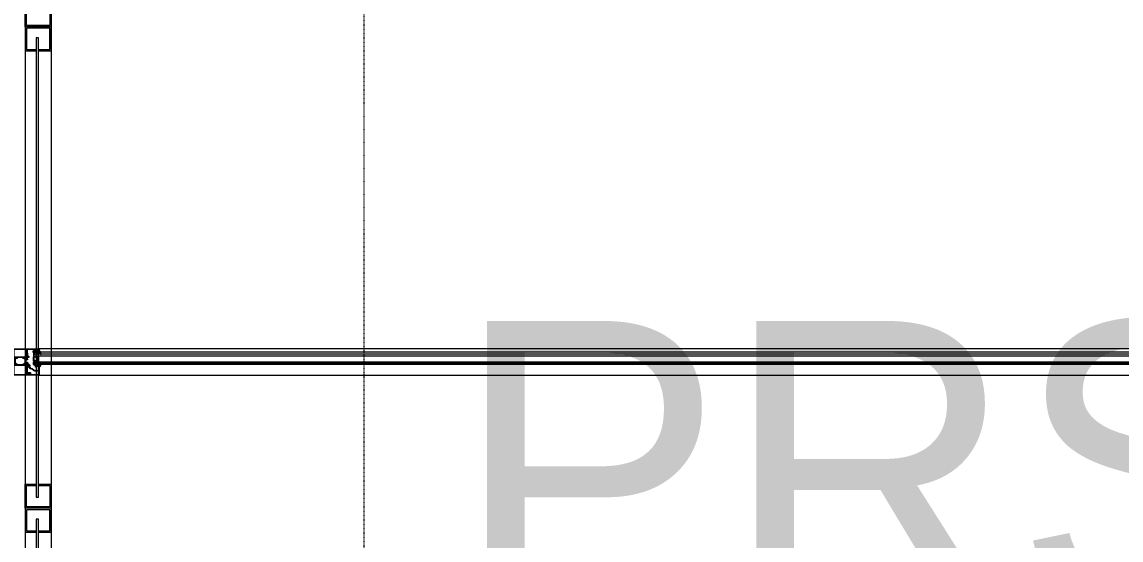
# Model space of a CAD drawing. Extents: x -9058 to 11890, y 0 to 4205.
# Drawn here: x 1791.1 to 2019.3, y 3179.3 to 3286.9 of the extents above; entities that cross this region are included whole.
import ezdxf
from ezdxf.enums import TextEntityAlignment as Align

# ---------------------------------------------------------------- set-up
doc = ezdxf.new("R2010")
doc.units = 0
doc.header["$MEASUREMENT"] = 0
doc.linetypes.add('DOT2', pattern=[0.125, 0, -0.125])
doc.layers.get('0').update_dxf_attribs({"color": 9, "lineweight": 9})
for name, color, linetype, lineweight in [('06D', 9, 'Continuous', 9), ('10', 9, 'Continuous', 9), ('15', 9, 'Continuous', 9), ('20', 9, 'DOT2', 9), ('M-TEFRIS2-015', 129, 'Continuous', 9), ('M-TEFRIS2-015 @ 20', 129, 'Continuous', 9)]:
    doc.layers.add(name, color=color, linetype=linetype, lineweight=lineweight)
doc.styles.add('Arial', font='arial.ttf', dxfattribs={"height": 2.5})
doc.styles.add('MuuM_TEXT-STANDART', font='ARIALN.TTF')

# ---------------------------------------------------------------- blocks, each defined once
blk = doc.blocks.new('AST55M13', base_point=(-120.6, -64.2))
at = {"linetype": 'Continuous'}
for points in [[(-120.6, -63.9), (-120.6, -24.599998), (-120.6, 14.700005, -0.414209), (-120.3, 15), (-115.899996, 15, -0.41421), (-115.6, 14.7), (-115.6, 12.699992, -0.41421), (-116.3, 12, -0.414214), (-116.6, 12.3), (-116.6, 13.1, 0.414214), (-117.1, 13.6), (-118.5, 13.6, 0.414214), (-119, 13.1), (-119, 6.399992, 0.414209), (-118.5, 5.9), (-117.099986, 5.9, 0.414205), (-116.6, 6.4), (-116.6, 7.20001, -0.414204), (-116.3, 7.5, -0.414214), (-115.6, 6.8), (-115.6, 3.7, -0.414214), (-116.1, 3.2), (-116.3, 3.2, -0.414214), (-116.6, 3.5), (-116.6, 4.2, 0.414214), (-116.9, 4.5), (-119, 4.5), (-119, -8.961104, 0.425432), (-117.96186, -9.960376), (-105.788552, -9.511013, 0.403077), (-105.5, -9.211232), (-105.5, -8, -0.414214), (-104.3, -6.8), (-103.392821, -6.8, -0.372826), (-102.403076, -7.657148, -0.456845), (-102.7, -8), (-104, -8, 0.414214), (-104.3, -8.3), (-104.3, -9.700012, 0.414202), (-104, -10), (-100.946604, -10), (-98.338437, -9.302068, -0.70008), (-97.584089, -10.379782), (-97.709916, -10.559482), (-99.43897, -12.27067, -0.607471), (-100.039661, -12.112259, 0.283637), (-100.258255, -11.885421), (-102.095283, -11.393179, 1.229391), (-102.4, -11.895399), (-102.4, -16.105016, 0.585524), (-101.943697, -16.361081), (-100.001669, -15.175658, -0.713652), (-99.56466, -15.537556), (-100.36784, -17.668029, -0.16709), (-100.492251, -17.818266), (-102.4, -18.982765), (-102.4, -30.217235), (-100.492251, -31.381734, -0.16709), (-100.36784, -31.531971), (-99.564658, -33.662449, -0.713657), (-100.001677, -34.024337), (-101.943707, -32.838913, 0.585511), (-102.4, -33.094985), (-102.4, -37.304601, 1.229391), (-102.095283, -37.806821), (-100.258255, -37.314579, 0.283637), (-100.039661, -37.087741, -0.607471), (-99.43897, -36.92933), (-97.709916, -38.640518), (-97.584089, -38.820218, -0.700084), (-98.338445, -39.89793), (-100.946604, -39.2), (-104.000005, -39.2, 0.414209), (-104.3, -39.5), (-104.3, -40.900004, 0.41421), (-104, -41.2), (-102.699997, -41.2, -0.456841), (-102.403076, -41.542851, -0.372826), (-103.39282, -42.4), (-104.3, -42.4, -0.414214), (-105.5, -41.2), (-105.5, -39.988768, 0.403083), (-105.788558, -39.688986), (-117.96186, -39.239624, 0.425432), (-119, -40.238896), (-119, -53.7), (-116.9, -53.7, 0.414214), (-116.6, -53.4), (-116.6, -52.69999, -0.414204), (-116.3, -52.4), (-116.09999, -52.4, -0.414208), (-115.6, -52.9), (-115.6, -56.000007, -0.414213), (-116.300007, -56.7, -0.414207), (-116.6, -56.4), (-116.6, -55.599986, 0.414205), (-117.1, -55.1), (-118.500008, -55.1, 0.414209), (-119, -55.6), (-119, -62.3, 0.414214), (-118.5, -62.8), (-117.1, -62.8, 0.414214), (-116.6, -62.3), (-116.6, -61.499993, -0.414207), (-116.3, -61.2, -0.414214), (-115.6, -61.9), (-115.6, -63.900008, -0.414206), (-115.9, -64.2), (-120.300006, -64.2, -0.414208), (-120.6, -63.9)], [(-99.249717, -12.903653), (-90.785616, -12.903653, 0.131652), (-90.285616, -12.769679), (-88.422218, -11.693846, -0.131652), (-88.272218, -11.653653), (-88.017666, -11.653653, -0.414214), (-87.717666, -11.953653), (-87.717666, -15.553653, -0.414214), (-88.017666, -15.853653), (-88.272218, -15.853653, -0.131646), (-88.422211, -15.813465), (-90.285616, -14.737628, 0.131652), (-90.785616, -14.603653), (-99.249717, -14.603653, 0.131652), (-99.749717, -14.737628), (-101.613115, -15.813461, -0.131646), (-101.763107, -15.853653), (-102.017666, -15.853653, -0.414205), (-102.317666, -15.553662), (-102.317666, -11.953653, -0.414205), (-102.017675, -11.653653), (-101.763115, -11.653653, -0.131652), (-101.613115, -11.693846), (-99.749717, -12.769679, 0.131652), (-99.249717, -12.903653)], [(-85.3, -10), (-81.1, -10), (-76.9, -10), (-76.6, -10.3), (-76.3, -10), (-67.9, -10, 0.414205), (-67.6, -9.700009), (-67.6, -8.491608, -0.365977), (-67.35, -8.195804, 0.365977), (-67.1, -7.9), (-67.1, -6.8, 0.414195), (-67.399981, -6.5), (-68.3, -6.5, 0.36597), (-68.595803, -6.749993, -0.366034), (-68.89166, -7), (-69.3, -7, -0.414202), (-69.6, -6.700012), (-69.6, -6.5, -0.414214), (-68.1, -5), (-65.9, -5, -0.414207), (-65.6, -5.299994), (-65.6, -43.9, -0.414201), (-65.899987, -44.2), (-68.1, -44.2, -0.414214), (-69.6, -42.7), (-69.6, -42.5, -0.414207), (-69.300007, -42.2), (-68.891668, -42.2, -0.366034), (-68.595804, -42.45, 0.365977), (-68.3, -42.7), (-67.4, -42.7, 0.414206), (-67.1, -42.400008), (-67.1, -41.3, 0.365977), (-67.35, -41.004196, -0.365977), (-67.6, -40.708392), (-67.6, -39.5, 0.4142), (-67.899986, -39.2), (-76.3, -39.2), (-76.6, -38.9), (-76.9, -39.2), (-85.3, -39.2, 0.4142), (-85.6, -39.499986), (-85.6, -40.708392, -0.365977), (-85.85, -41.004196, 0.365977), (-86.1, -41.3), (-86.1, -42.4, 0.414199), (-85.800015, -42.7), (-84.9, -42.7, 0.365977), (-84.604196, -42.45, -0.366034), (-84.308332, -42.2), (-83.9, -42.2, -0.414214), (-83.6, -42.5), (-83.6, -42.7, -0.414214), (-85.1, -44.2), (-86.8, -44.2, -0.414214), (-87.6, -43.4), (-87.6, -42.7, 0.414205), (-87.899991, -42.4), (-88.10718, -42.4, -0.372825), (-89.096923, -41.542857, -0.45685), (-88.8, -41.2), (-87.9, -41.2, 0.414198), (-87.6, -40.900016), (-87.6, -39.5, 0.414214), (-87.9, -39.2), (-89.053396, -39.2), (-91.661555, -39.89793, -0.700084), (-92.415911, -38.820218), (-92.290084, -38.640518), (-90.56103, -36.92933, -0.607471), (-89.960339, -37.087741, 0.283637), (-89.741745, -37.314579), (-87.904717, -37.806821, 1.229391), (-87.6, -37.304601), (-87.6, -33.094984, 0.585516), (-88.056297, -32.838916), (-89.998323, -34.024337, -0.713656), (-90.435343, -33.66245), (-89.63216, -31.531971, -0.241095), (-89.507749, -31.381734), (-87.6, -30.217235), (-87.6, -18.982765), (-89.507749, -17.818266, -0.167084), (-89.632158, -17.668036), (-90.43534, -15.537556, -0.713656), (-89.998329, -15.17566), (-88.056303, -16.361081, 0.585518), (-87.6, -16.105021), (-87.6, -11.895399, 1.229391), (-87.904717, -11.393179), (-89.741745, -11.885421, 0.283637), (-89.960339, -12.112259, -0.607471), (-90.56103, -12.27067), (-92.290084, -10.559482), (-92.415911, -10.379782, -0.700084), (-91.661555, -9.30207), (-89.053396, -10), (-87.9, -10, 0.414206), (-87.6, -9.700008), (-87.6, -8.3, 0.414206), (-87.899992, -8), (-88.8, -8, -0.456844), (-89.096924, -7.657149, -0.372825), (-88.107186, -6.8), (-87.9, -6.8, 0.414214), (-87.6, -6.5), (-87.6, -5.800024, -0.414222), (-86.8, -5), (-85.1, -5, -0.414214), (-83.6, -6.5), (-83.6, -6.7, -0.414201), (-83.899987, -7), (-84.308332, -7, -0.366034), (-84.604196, -6.75, 0.365977), (-84.9, -6.5), (-85.8, -6.5, 0.414199), (-86.1, -6.799985), (-86.1, -7.9, 0.365977), (-85.85, -8.195804, -0.365977), (-85.6, -8.491608), (-85.6, -9.7, 0.414214), (-85.3, -10)], [(-99.249717, -36.296347), (-90.785616, -36.296347, -0.131652), (-90.285616, -36.430321), (-88.422218, -37.506154, 0.131643), (-88.272229, -37.546347), (-88.017666, -37.546347, 0.414214), (-87.717666, -37.246347), (-87.717666, -33.646347, 0.414214), (-88.017666, -33.346347), (-88.272218, -33.346347, 0.131652), (-88.422218, -33.386539), (-90.285616, -34.462372, -0.131652), (-90.785616, -34.596347), (-99.249717, -34.596347, -0.131652), (-99.749717, -34.462372), (-101.613115, -33.386539, 0.131652), (-101.763115, -33.346347), (-102.017666, -33.346347, 0.414205), (-102.317666, -33.646338), (-102.317666, -37.246347, 0.414205), (-102.017675, -37.546347), (-101.763115, -37.546347, 0.131649), (-101.613118, -37.506156), (-99.749717, -36.430321, -0.131652), (-99.249717, -36.296347)]]:
    blk.add_lwpolyline(points, format="xyb", close=True, dxfattribs=at)
for points in [[(-119, -24.6), (-119, -37.6), (-104.1, -37.6), (-104.1, -11.6), (-119, -11.6), (-119, -24.6)], [(-76.55, -11.6), (-85.9, -11.6), (-85.9, -37.6), (-67.2, -37.6), (-67.2, -11.6), (-76.55, -11.6)]]:
    blk.add_lwpolyline(points, close=True, dxfattribs=at)
blk = doc.blocks.new('AS25G13', base_point=(534.475891, 569.218076))
at = {"linetype": 'Continuous'}
blk.add_lwpolyline([(554.475892, 593.818076), (554.475892, 574.618076, -0.414213), (554.175891, 574.318077), (553.575892, 574.318076, -0.414213), (553.275891, 574.618077), (553.275892, 574.818076), (550.275892, 574.818076), (550.275892, 572.118076), (550.625892, 571.916004, -0.414213), (550.735699, 571.506195), (549.749855, 569.798664, -0.767327), (549.075893, 569.979252), (549.075892, 575.018076, -0.414213), (550.075891, 576.018077), (552.775892, 576.018076, 0.414213), (553.275892, 576.518077), (553.275892, 592.418076, 0.414213), (552.775892, 592.918077), (546.871944, 592.918076, 0.414213), (545.871944, 591.918078), (545.871944, 584.702506, -0.236642), (544.585327, 582.137556, 0.18958), (541.498237, 577.158525, -0.197358), (540.185462, 575.110574), (538.643454, 574.030849, 0.244575), (537.875891, 572.556375), (537.875892, 569.763782, -0.767327), (536.857591, 569.490929), (535.716084, 571.468076, -0.577351), (535.975892, 571.918076), (536.675892, 571.918076), (536.675892, 572.556375, -0.244575), (537.955162, 575.013831), (539.49717, 576.093557, 0.197358), (540.317654, 577.373526, -0.18958), (543.867808, 583.099413, 0.236642), (544.671943, 584.702506), (544.671944, 585.818076, 0.414213), (544.371944, 586.118076), (543.971944, 586.118076, -0.414213), (543.671943, 586.418077), (543.671944, 586.818076, -0.414213), (543.971944, 587.118076), (544.171944, 587.118076, 0.414213), (544.671944, 587.618077), (544.671944, 591.918076, 0.414213), (543.671945, 592.918077), (536.175892, 592.918076, 0.41421), (535.675892, 592.418082), (535.675892, 591.901674, 0.127549), (535.764127, 591.561462, -0.098841), (537.104101, 587.384163, 0.366972), (537.386354, 587.117731, -0.399303), (537.671943, 586.818828), (537.671944, 586.418076, -0.414213), (537.371943, 586.118077), (536.46398, 586.118076, -0.400156), (535.964546, 586.594267, 0.114883), (534.725891, 590.959305, -0.126996), (534.475891, 591.927552), (534.475892, 593.818076, -0.414213), (534.775892, 594.118076), (554.175892, 594.118076, -0.414213), (554.475892, 593.818076)], format="xyb", close=True, dxfattribs=at)
blk = doc.blocks.new('AS01_16_02', base_point=(27.384856, 2.668764))
at = {"color": 0, "linetype": 'Continuous'}
for points in [[(21.277248, -1.392543, -0.892559), (21.744295, -0.515583), (24.521509, -1.857477, 0.502534), (24.860099, -2.298316, 0.502534), (25.184856, -1.847189), (25.184856, 1.7, 0.155072), (24.261958, 3.275501), (20.430427, 5.552607, -0.865076), (21.019614, 6.583639), (28.412964, 3.675712, -0.696768), (28.399147, 3.019187), (27.721583, 2.785098, 0.319818), (27.384856, 2.312508), (27.384856, 0.05, 0.414214), (27.684856, -0.25), (28.08642, -0.25, 0.396012), (28.385833, 0.03125, -0.682513), (29.272546, 0.315748), (30.127622, -0.734156, -0.172553), (30.284856, -1.176202), (30.284856, -3.723798, -0.172553), (30.127622, -4.165844), (29.272546, -5.215748, -0.682513), (28.385833, -4.93125, 0.396012), (28.08642, -4.65), (27.684856, -4.65, 0.414214), (27.384856, -4.95), (27.384856, -10.2, -0.414214), (27.084856, -10.5), (25.297074, -10.5, -0.18412), (24.964264, -10.373145), (21.227908, -7.040675, -0.881574), (21.79023, -6.223317), (24.51762, -8.055238, 1.121155), (25.184856, -8.202566), (25.184856, -4.921445, 0.698065), (24.633969, -4.152563), (21.277248, -1.392543)], [(27.72879, -3.456066, 0.198912), (27.834856, -3.5), (28.734856, -3.5, 0.414214), (28.884856, -3.35), (28.884856, -1.55, 0.414214), (28.734856, -1.4), (27.834856, -1.4, 0.414214), (27.684856, -1.55), (27.684856, -3.35, 0.198912), (27.72879, -3.456066)]]:
    blk.add_lwpolyline(points, format="xyb", close=True, dxfattribs=at)
blk = doc.blocks.new('p-seksiyonel-5851')
at = {"layer": '06D'}
for points in [[(-13.45, 2.7), (-297.66, 2.7)], [(-13.35, -2.7), (-297.66, -2.7)]]:
    blk.add_lwpolyline(points, dxfattribs=at)
at = {"layer": '10'}
for points in [[(-213.35, -0.05), (-213.35, -2.7), (-208.35, -2.7), (-208.35, 2.7), (-213.35, 2.7), (-213.35, 0.45)], [(-213.05, -0.05), (-213.05, -2.4), (-208.65, -2.4), (-208.65, 2.4), (-213.05, 2.4), (-213.05, 0.45)], [(-203.35, -0.05), (-203.35, -2.7), (-208.35, -2.7), (-208.35, 2.7), (-203.35, 2.7), (-203.35, 0.45)], [(-203.65, -0.05), (-203.65, -2.4), (-208.05, -2.4), (-208.05, 2.4), (-203.65, 2.4), (-203.65, 0.45)], [(-113.35, -0.05), (-113.35, -2.7), (-108.35, -2.7), (-108.35, 2.7), (-113.35, 2.7), (-113.35, 0.45)], [(-113.05, -0.05), (-113.05, -2.4), (-108.65, -2.4), (-108.65, 2.4), (-113.05, 2.4), (-113.05, 0.45)], [(-103.35, -0.05), (-103.35, -2.7), (-108.35, -2.7), (-108.35, 2.7), (-103.35, 2.7), (-103.35, 0.45)], [(-103.65, -0.05), (-103.65, -2.4), (-108.05, -2.4), (-108.05, 2.4), (-103.65, 2.4), (-103.65, 0.45)]]:
    blk.add_lwpolyline(points, dxfattribs=at)
at = {"layer": '15'}
for points in [[(-210.65, 0.45), (-299.64, 0.45), (-299.64, -0.05), (-210.65, -0.05), (-210.65, 0.45)], [(-206.05, 0.45), (-206.05, -0.05), (-110.65, -0.05), (-110.65, 0.45)], [(-110.65, 0.45), (-206.05, 0.45)]]:
    blk.add_lwpolyline(points, dxfattribs=at)
at = {"layer": '20'}
blk.add_lwpolyline([(-316.7, -1.22), (-316.7, -67.69), (99.99, -67.69), (99.99, -1.22)], dxfattribs=at)
blk = doc.blocks.new('0a_roomno2')
at = {"style": 'Arial'}
blk.add_attdef('ODANO', (0, 1.505), '', height=3, dxfattribs=at)
blk.add_attdef('MEKANADI', text='', height=3, dxfattribs=at).set_placement((0.525, -4.75), align=Align.BOTTOM_LEFT)
at = {"style": 'MuuM_TEXT-STANDART', "width": 0.6}
for tag, p in [('YER01', (15, -7)), ('TAVAN01', (20.625, -7)), ('DUVAR01', (26.25, -7)), ('YER02', (15, -10.375)), ('TAVAN02', (20.625, -10.375)), ('DUVAR02', (26.25, -10.375)), ('YER03', (15, -13.75)), ('TAVAN03', (20.625, -13.75)), ('DUVAR03', (26.25, -13.75))]:
    blk.add_attdef(tag, text='', height=2.25, dxfattribs=at).set_placement(p, align=Align.MIDDLE_CENTER)
at = {"style": 'MuuM_TEXT-STANDART'}
blk.add_attdef('M2', text='', height=2.25, dxfattribs=at).set_placement((1.323, -7.805), align=Align.MIDDLE_LEFT)
at = {"style": 'MuuM_TEXT-STANDART', "width": 0.6}
blk.add_attdef('TEMIZTAVANYUKSEKLIGI', text='', height=2.25, dxfattribs=at).set_placement((2.7, -13.162), align=Align.MIDDLE_LEFT)
blk = doc.blocks.new('*U683')
at = {"layer": 'M-TEFRIS2-015 @ 20'}
ref = blk.add_blockref('0a_roomno2', (1857.47, 3129.66), dxfattribs=dict(at, xscale=20, yscale=20, zscale=20))
ref.add_attrib('ODANO', ' PRS-ZK-11', (1857.47, 3164.76), dxfattribs={"layer": '0', "height": 60, "style": 'Arial'})

msp = doc.modelspace()

# ---------------------------------------------------------------- linework, layer by layer
at = {"layer": 'M-TEFRIS2-015'}
for p, q in [((1793.5, 3217.31), (1793.65, 3217.46)), ((1793.5, 3216.47), (1793.5, 3217.31)), ((1793.65, 3217.46), (1794.5, 3217.46)), ((1793.65, 3217.21), (1793.75, 3217.31)), ((1793.65, 3216.57), (1793.65, 3217.21)), ((1793.75, 3217.31), (1794.35, 3217.31)), ((1794.35, 3217.31), (1794.35, 3216.47)), ((1794.5, 3217.46), (1794.5, 3216.32)), ((1793.46, 3215.89), (1793.45, 3215.89)), ((1793.52, 3215.84), (1793.45, 3215.78)), ((1793.65, 3216.32), (1793.5, 3216.47)), ((1793.67, 3215.78), (1793.56, 3215.68)), ((1793.64, 3215.79), (1793.97, 3215.49)), ((1793.75, 3216.47), (1793.65, 3216.57)), ((1794.5, 3216.32), (1793.65, 3216.32)), ((1793.85, 3215.75), (1793.68, 3215.6)), ((1794.35, 3216.47), (1793.75, 3216.47)), ((1794.04, 3215.74), (1793.82, 3215.54)), ((1793.89, 3215.75), (1794.22, 3215.45)), ((1794.25, 3215.73), (1793.98, 3215.48)), ((1794.12, 3215.73), (1794.39, 3215.49)), ((1794.46, 3215.74), (1794.15, 3215.45)), ((1794.34, 3215.73), (1794.6, 3215.49)), ((1794.34, 3215.47), (1794.36, 3215.48)), ((1794.36, 3215.48), (1794.36, 3215.48)), ((1794.7, 3215.76), (1794.41, 3215.49)), ((1794.41, 3215.49), (1794.67, 3215.49)), ((1794.54, 3215.74), (1794.9, 3215.41)), ((1794.96, 3215.8), (1794.62, 3215.49)), ((1795.24, 3215.86), (1794.7, 3215.37)), ((1794.7, 3215.46), (1794.7, 3215.26)), ((1794.7, 3215.4), (1794.85, 3215.27)), ((1794.73, 3215.76), (1794.97, 3215.54)), ((1794.73, 3215.24), (1794.77, 3215.24)), ((1794.87, 3215.34), (1794.76, 3215.24)), ((1794.91, 3215.79), (1795.06, 3215.65)), ((1795.08, 3215.82), (1795.17, 3215.75)), ((1795.25, 3215.87), (1795.3, 3215.82))]:
    msp.add_line(p, q, dxfattribs=at)
for points in [[(1793.46, 3218.29), (1793.46, 3217.49), (2311.89, 3217.49), (2311.89, 3218.29)], [(1793.46, 3216.29), (2311.9, 3216.29), (2311.9, 3215.69), (1793.46, 3215.69)]]:
    msp.add_lwpolyline(points, close=True, dxfattribs=at)
for points in [[(2311.89, 3217.89), (1793.46, 3217.89)], [(2310.48, 3218.99), (1794.67, 3218.99)], [(2311.9, 3215.99), (1793.46, 3215.99)], [(1794.67, 3213.49), (2310.48, 3213.49)]]:
    msp.add_lwpolyline(points, dxfattribs=at)
for centre, major_axis, start_param, end_param in [((1793.45, 3215.85), (-0.05, 0), -1.570571, 0.325162), ((1794.27, 3216.46), (1.11, 0), 3.811733, 4.445523), ((1793.45, 3215.86), (-0.0382, 0), 3.770683, 4.441689), ((1793.76, 3216.13), (-0.391, 0), 0.785447, 1.446401), ((1794.27, 3218.64), (3.2, 0), 4.537008, 4.882121), ((1794.18, 3215.93), (-0.529, 0), 1.168071, 1.875789), ((1794.41, 3215.4), (0.1, 0), 1.57081, 2.088079), ((1794.67, 3215.46), (0.03, 0), 0.000001, 1.570795), ((1794.73, 3215.26), (0.03, 0), 3.141594, 4.712388), ((1794.77, 3215.33), (-0.1, 0), 1.570969, 2.940045), ((1794.35, 3218.44), (-2.97, 0), 1.723745, 1.916715), ((1795.65, 3215.16), (-0.8, 0), -1.226913, -0.20148), ((1795.37, 3215.87), (-0.03, 0), 3.142043, 4.994373), ((1795.37, 3215.87), (0.03, 0), -1.226975, -0.000032)]:
    msp.add_ellipse(centre, major_axis=major_axis, ratio=0.909091, start_param=start_param, end_param=end_param, dxfattribs=at)

# ---------------------------------------------------------------- block references
at = {"layer": 'M-TEFRIS2-015', "rotation": 89.99999999999999}
msp.add_blockref('p-seksiyonel-5851', (1794.47, 3394.21), dxfattribs=at)
at = {"layer": 'M-TEFRIS2-015', "color": 6}
msp.add_blockref('*U683', (0, 0), dxfattribs=at)
at = {"layer": 'M-TEFRIS2-015', "yscale": 0.1, "zscale": 0.1, "rotation": 270}
for name, p, xscale in [('AST55M13', (1786.78, 3218.99), 0.1), ('AS01_16_02', (1794.7, 3218.49), -0.1), ('AS25G13', (1792.21, 3215.49), 0.1)]:
    msp.add_blockref(name, p, dxfattribs=dict(at, xscale=xscale))

doc.saveas('drawing.dxf')
